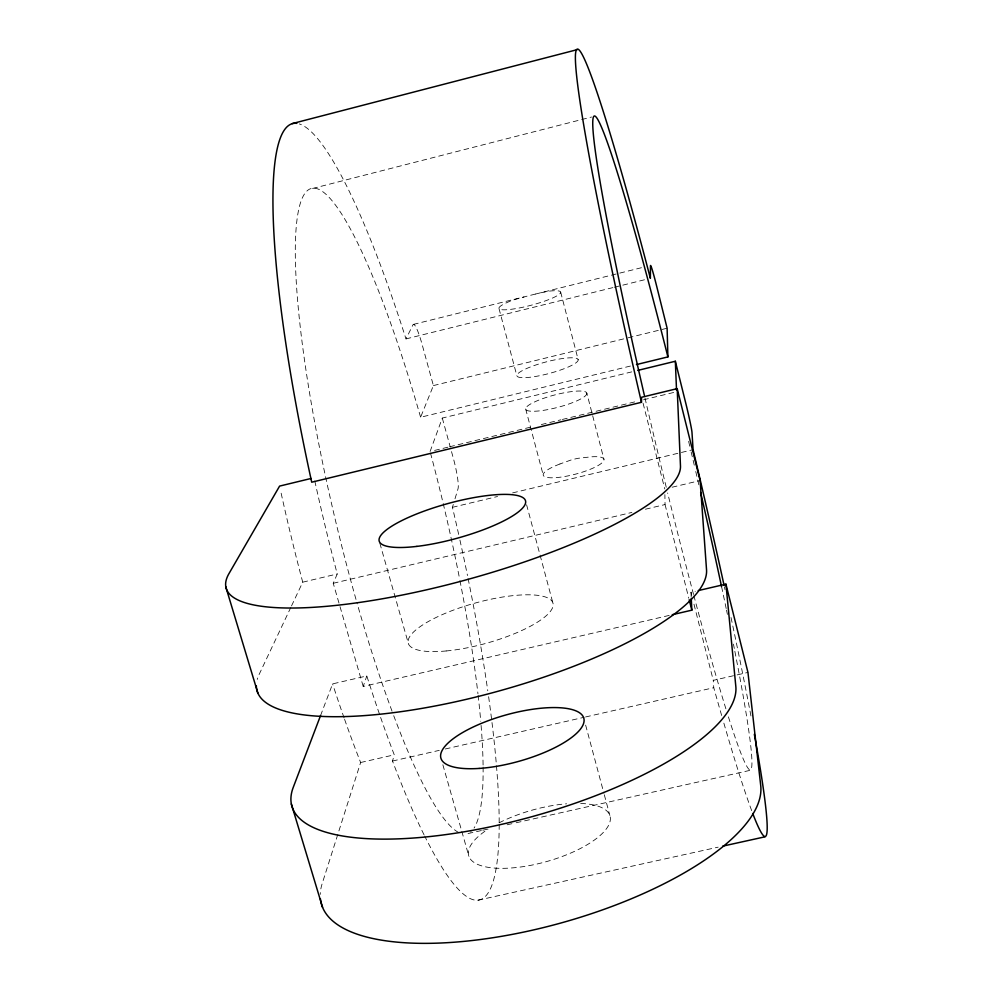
<?xml version="1.0" encoding="UTF-8"?>
<svg xmlns="http://www.w3.org/2000/svg" width="993" height="993" viewBox="0 0 993 993"><rect width="100%" height="100%" fill="white"/><g stroke="black" fill="none" stroke-linecap="round" stroke-linejoin="round"><path stroke-width="0.74" stroke-dasharray="4.96 3.72" d="M424.036 834.79A399.31 65.699 76.5 0 1 392.508 761.035L394.258 754.829A384.477 63.192 76.5 0 1 366.802 675.935L332.605 683.879L320.578 715.519M458.667 534.395A399.31 65.699 76.5 0 0 452.436 507.311L453.292 504.469M455.005 498.771L458.009 488.817A25.818 3.525 76.4 0 0 453.367 458.369L450.499 447.917M344.596 719.354A383.931 67.797 76.4 0 0 360.633 762.512L322.191 883.559A227.682 83.151 -15.7 0 0 320.255 894.395M669.22 615.412L363.202 686.436L366.802 675.935M430.081 451.517L442.307 418.065L631.734 371.879M630.431 366.045L420.61 417.259L433.395 385.582L422.174 344.67A26.178 3.6 76 0 0 412.964 324.835L405.988 338.911A399.31 65.699 76.5 0 0 299.303 123.939M363.202 686.436L333.238 583.288L337.248 573.966A384.477 63.192 76.5 0 1 314.744 480.736M290.862 607.306L259.185 674.334A232.933 64.967 -15.5 0 0 257.249 679.435M291.52 605.916L302.728 582.171A383.931 67.797 76.4 0 1 280.572 490.604M312.559 188.484L591.555 117.025M535.55 294.04L641.515 267.7M535.475 294.052A31.317 1.092 -13.8 0 1 527.866 295.939L514.2 299.687A31.925 5.151 -14.8 0 0 505.574 309.791A31.925 5.151 -14.8 0 0 552.108 298.223A31.925 5.151 -14.8 0 0 547.962 291.297L539.273 293.109M413.361 324.401L523.994 296.907M405.988 338.911L612.892 287.61M614.394 287.238L645.884 279.43M433.395 385.582L626.67 338.154M628.172 337.781L667.122 328.224M434.586 450.425L448.116 447.135M449.618 446.776L533.8 426.369M541.309 424.557L560.846 419.816M562.361 419.456L636.004 401.594M643.526 399.782L676.593 391.763M452.436 507.311L497.555 496.5M512.599 492.9L693.089 449.668M672.149 487.215L700.115 480.562M302.728 582.171L337.248 573.966M333.238 583.288L631.871 512.438M645.45 509.21L665.049 504.556L664.888 494.638M691.178 596.756L690.954 592.287L695.336 591.269M721.65 715.494A404.672 19.674 76.6 0 1 713.768 687.702L713.259 680.354L747.952 672.422M360.633 762.512L394.258 754.829M392.508 761.035L439.266 750.36M445.298 748.983L584.058 717.306M585.572 716.958L713.768 687.702M481.344 830.558L467.715 833.611A331.823 54.379 76.5 0 0 471.104 831.575M482.859 830.21L487.402 829.205M507.075 824.786L514.647 823.098M516.161 822.75L750.795 770.183M478.018 900.192L718.175 847.153M379.835 543.171L408.495 643.936M442.866 764.771L461.385 829.9M461.807 831.377L468.969 856.537M442.307 418.065L450.09 446.428M526.588 504.779L552.816 602.677M585.634 725.113L603.905 793.27M604.303 794.748L609.863 815.489M499.007 308.562L516.931 376.012M525.669 408.955L543.308 475.411M560.697 292.178L578.174 359.727A31.702 5.983 -14.8 0 1 533.229 376.831A31.702 5.983 -14.8 0 1 531.131 366.678A31.702 5.983 -14.8 0 1 578.174 359.727M586.826 393.154A31.59 6.38 -14.7 0 1 542.116 410.543A31.59 6.38 -14.7 0 1 539.844 399.707A31.59 6.38 -14.7 0 1 586.826 393.154L603.967 459.374M643.092 403.295L664.789 488.966M690.954 592.287L691.711 595.279M693.983 604.228L713.259 680.354M665.049 504.556L688.819 598.27M499.194 824.475A399.31 65.699 76.5 0 1 424.669 836.044M459.933 540.093A399.31 65.699 76.5 0 1 467.492 575.543M468.1 578.547A399.31 65.699 76.5 0 1 487.774 690.793M488.618 696.701A399.31 65.699 76.5 0 1 499.194 823.011M458.592 832.432A331.823 54.379 76.5 0 1 392.57 712.602M392.049 711.199A331.823 54.379 76.5 0 1 356.822 602.292M356.003 599.412A331.823 54.379 76.5 0 1 300.891 201.542A331.823 54.379 76.5 0 1 420.61 417.259M430.478 452.982A331.823 54.379 76.5 0 1 459.66 579.105M459.945 580.57A331.823 54.379 76.5 0 1 477.956 693.797M478.129 695.286A331.823 54.379 76.5 0 1 480.736 721.253M481.084 725.399A331.823 54.379 76.5 0 1 483.094 765.665M483.107 767.068A331.823 54.379 76.5 0 1 474.071 828.038M344.099 717.927A383.931 67.797 76.4 0 1 332.605 683.879M751.664 810.586A404.672 19.674 76.6 0 1 723.748 722.755M724.394 586.813A404.672 19.674 76.6 0 1 725.027 589.705M731.022 617.522A404.672 19.674 76.6 0 1 751.018 716.363M734.857 651.309A336.23 16.273 76.6 0 1 728.068 715.779M725.883 708.779A336.23 16.273 76.6 0 1 693.921 595.862M693.548 594.447A336.23 16.273 76.6 0 1 667.644 492.962M666.253 487.253A336.23 16.273 76.6 0 1 644.358 395.313M688.621 441.376A336.23 16.273 76.6 0 1 690.061 447.409M691.14 451.927A336.23 16.273 76.6 0 1 695.05 468.51M695.745 471.514A336.23 16.273 76.6 0 1 698.898 485.031M721.576 586.689A336.23 16.273 76.6 0 1 726.218 608.684M726.516 610.124A336.23 16.273 76.6 0 1 727.41 614.406M733.442 644.122A336.23 16.273 76.6 0 1 734.299 648.454M580.682 803.449A73.395 26.712 -15.7 0 1 595.105 839.519A73.395 26.712 -15.7 0 1 492.727 867.919A73.395 26.712 -15.7 0 1 488.047 829.143M499.094 822.825A73.395 26.712 -15.7 0 1 566.606 803.796M559.953 463.967L557.756 464.848A31.379 7.174 -14.7 0 0 550.06 477.757A31.379 7.174 -14.7 0 0 595.887 466.747A31.379 7.174 -14.7 0 0 591.009 456.854L578.472 458.257A30.758 12.723 -15.8 0 0 570.888 460.057L559.953 463.967M446.205 650.961A75.083 20.865 -15.5 0 0 553.151 604.092A75.083 20.865 -15.5 0 0 442.493 614.53A75.083 20.865 -15.5 0 0 446.205 650.961"/><path stroke-width="1.49" d="M296.845 123.355A399.31 65.699 76.5 0 0 311.715 482.201L641.466 402.302L641.577 397.274L677.189 388.635L700.115 480.562L706.532 569.746A232.933 64.967 -15.5 0 1 484.137 694.963A232.933 64.967 -15.5 0 1 256.343 685.89M320.578 715.519L293.233 787.412A230.091 74.909 -15.6 0 0 500.931 824.5A230.091 74.909 -15.6 0 0 735.825 686.461L725.933 584.145L698.24 590.587M292.203 123.591L577.218 49.65M636.426 364.58L667.892 356.909L667.122 328.224L656.77 286.617A26.476 1.08 76.4 0 0 650.477 265.814L650.378 278.325A404.672 19.674 76.6 0 0 575.443 54.9A404.672 19.674 76.6 0 0 641.466 402.302M637.754 370.414L675.339 361.253L685.53 402.227A26.091 1.055 76.5 0 1 691.997 432.588L693.089 449.668A404.672 19.674 76.6 0 1 724.083 585.361M311.094 478.465L279.592 486.098L228.887 573.755A235.465 55.893 -15.4 0 0 434.748 587.906A235.465 55.893 -15.4 0 0 680.466 465.878L677.189 388.635M672.236 614.717L691.836 610.161L691.252 598.245M722.705 846.148L765.007 836.814M225.709 586.59L257.944 693.325M291.346 803.982L322.564 907.329M689.192 599.747L691.836 610.161M725.933 584.145L747.952 672.422L760.725 785.649A227.682 83.151 -15.7 0 1 549.712 925.997A227.682 83.151 -15.7 0 1 320.416 898.851M675.339 361.253L676.531 390.237M754.332 734.261A404.672 19.674 76.6 0 1 752.744 813.478M644.358 395.313A336.23 16.273 76.6 0 1 593.504 116.826A336.23 16.273 76.6 0 1 667.892 356.909M700.624 492.503A336.23 16.273 76.6 0 1 721.576 586.689M416.886 546.386A75.89 17.948 -15.4 0 0 525.657 501.564A75.89 17.948 -15.4 0 0 414.54 514.821A75.89 17.948 -15.4 0 0 416.886 546.386M479.135 768.433A74.177 24.055 -15.6 0 0 584.033 719.342A74.177 24.055 -15.6 0 0 473.922 726.665A74.177 24.055 -15.6 0 0 479.135 768.433"/></g></svg>
